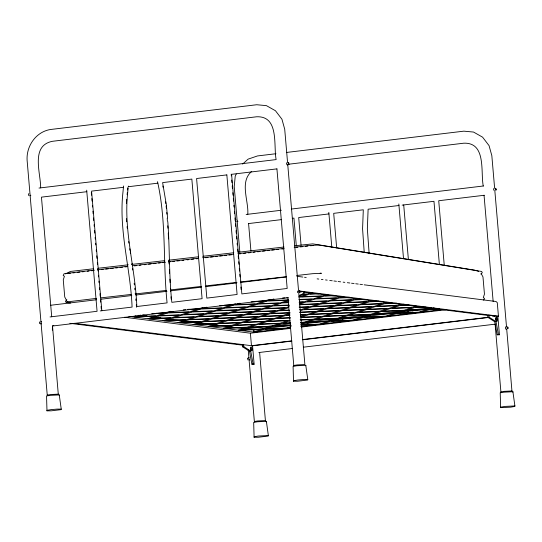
<?xml version="1.0" encoding="UTF-8"?>
<svg xmlns="http://www.w3.org/2000/svg" width="542" height="542" viewBox="0 0 542 542"><rect width="100%" height="100%" fill="white"/><g stroke="black" fill="none" stroke-linecap="round" stroke-linejoin="round"><path stroke-width="0.81" d="M52.371 330.18L52.445 325.952L53.848 325.342M46.978 410.829L47.019 410.321L51.212 409.61L57.1 409.108L61.239 409.115L61.199 409.63L51.117 410.836L46.978 410.829L46.551 395.992L50.298 395.362L59.247 394.922L61.239 409.115M58.312 394.549L52.506 326.027L287.971 297.754L293.811 365.877L293.845 365.477L297.097 364.929L304.882 364.549L287.748 164.653M59.214 395.375L59.247 394.922M254.103 437.252L254.144 436.737L258.331 436.025L268.358 435.538L268.324 436.046L258.236 437.258L254.103 437.252L253.676 422.414L257.416 421.778L266.373 421.344L268.358 435.538M265.438 420.965L259.625 352.449M266.339 421.798L266.373 421.344M293.52 381.229L293.561 380.721L297.754 380.003L303.642 379.508L307.775 379.515L307.741 380.023L297.66 381.236L293.52 381.229L293.093 366.392L296.84 365.755L305.79 365.322L307.775 379.515M305.756 365.775L305.79 365.322M500.645 407.645L500.679 407.137L504.873 406.425L514.9 405.938L514.859 406.446L510.666 407.157L500.645 407.645L500.219 392.814L503.958 392.178L512.908 391.737L514.9 405.938M511.973 391.365L506.682 328.831M512.874 392.198L512.908 391.737M128.115 188.013L127.363 195.98C124.132 233.155 135.486 269.523 136.828 306.521L167.085 302.89C162.857 262.572 166.53 221.468 157.519 181.658M127.126 194.747L127.37 192.363M127.614 189.978L127.858 187.6M123.576 185.974L122.607 195.696C119.294 233.162 130.669 269.814 132.079 307.09L100.236 310.912M128.359 186.102L128.278 186.726L157.824 183.176M250.54 347.876L250.661 350.776L251.894 350.627L252.132 348.926L251.596 347.131L250.838 347.036L250.607 348.736L251.136 350.532L251.894 350.627M496.045 320.756L495.666 317.829L496.906 317.68L497.434 319.475L497.204 321.169L496.438 321.074L495.91 319.279L496.14 317.585L496.906 317.68M288.866 164.504L288.69 162.444L288.269 162.776L288.866 164.504L287.206 164.964M236.292 174.009L235.235 176.123L234.225 186.583L239.849 252.24M483.654 300.173L484.514 298.364L483.281 297.653L484.453 294.096L482.969 276.908L481.215 273.635M242.613 164.063L248.148 159.118L257.491 155.94L275.946 153.725M251.718 171.34C239.3 181.97 248.805 200.675 247.782 214.28M66.89 299.841L65.406 301.216L66.07 302.45L69.403 302.992M480.822 274.069L482.305 272.701L481.642 271.467L318.974 245.045L310.18 245.458L294.211 247.281M28.916 193.636L28.489 193.968L28.597 195.242L29.092 195.696M39.905 321.88L39.485 322.212L39.593 323.486L41.253 323.974M41.619 321.42L41.084 321.84L41.226 323.425M235.987 219.408L235.567 219.74L235.675 221.014L236.163 221.468M505.964 326.751L505.435 327.172L505.571 328.757L506.181 329.326M65.433 273.893L70.46 271.447L93.116 268.818M299.326 295.431L302.836 293.906M299.157 295.891L304.069 293.757L303.906 291.833L299.184 291.23M132.98 316.84L136.028 315.796M140.642 315.105L136.286 316.603L156.692 315.769L163.955 313.276L151.706 313.777M148.027 318.75L155.649 316.128L134.226 317.002M170.689 311.291L166.116 312.863L156.238 313.262M173.054 311.372L169.422 312.619L189.835 311.792L197.092 309.299L188.115 309.665M163.074 320.654L170.696 318.032L149.274 318.906M203.06 307.578L199.253 308.886L187.735 309.346M206.915 307.145L202.559 308.642L222.972 307.815L230.228 305.322L219.618 305.749M178.122 322.558L185.743 319.943L164.321 320.81M235.438 303.859L232.389 304.909L224.158 305.234M240.052 303.168L235.695 304.665L256.109 303.832L263.365 301.338L251.122 301.84M193.169 324.462L200.791 321.846L179.368 322.714M270.099 299.36L265.526 300.925L255.648 301.325M273.913 298.94L268.832 300.681L288.425 299.889M208.216 326.365L215.838 323.75L194.415 324.617M298.662 296.948L306.284 294.333L302.165 294.496M310.966 292.727L307.334 293.974L302.436 294.171M288.961 300.844L283.879 302.592L288.778 302.389M312.707 293.053L310.424 293.832L318.635 293.5M223.27 328.269L230.885 325.654L209.463 326.528M289.11 306.643L286.203 307.646L265.79 308.473L273.053 305.979L289.381 305.315M299.435 303.432L303.242 302.118L299.123 302.287M326.013 294.631L322.382 295.878L301.969 296.704L309.231 294.211L319.028 293.811M288.1 307.883L280.837 310.376L289.001 310.044M299.651 304.245L306.189 302.002L326.602 301.169L319.34 303.662L299.746 304.462M327.754 294.956L325.471 295.742L332.043 295.471M238.317 330.18L245.939 327.558L224.51 328.432M289.699 313.188L283.161 315.43L262.748 316.264L270.011 313.771L289.604 312.971M290.051 313.987L286.257 315.295L289.536 315.159M340.335 296.786L337.429 297.782L317.016 298.608L324.279 296.115L335.708 295.654M300.241 310.79L303.147 309.787L323.56 308.96L316.298 311.454L299.97 312.117M342.801 296.86L340.518 297.646L349.556 297.28M253.365 332.083L260.987 329.461L239.557 330.335M300.39 316.589L305.471 314.841L300.573 315.044M256.671 331.839L263.927 329.346L284.34 328.513M290.051 320.735L283.215 323.086L290.607 322.781M356.108 298.439L352.476 299.685L332.063 300.512L339.326 298.019L349.123 297.626M357.09 299.028L355.572 299.55L362.137 299.279M291.074 326.535L286.501 328.1L265.126 328.967L272.721 326.359L290.824 325.62M300.979 323.134L302.429 322.632L300.796 322.7M301.298 323.947L305.837 322.375L327.26 321.508L319.638 324.123L300.729 324.888M370.43 300.593L367.523 301.589L347.11 302.422L354.373 299.929L365.803 299.462M373.655 300.41L370.62 301.454L378.831 301.122M322.944 323.879L330.2 321.386L350.613 320.559M386.202 302.246L382.571 303.493L362.158 304.326L369.42 301.833L379.217 301.433M387.943 302.578L385.667 303.357L392.239 303.093M400.524 304.401L397.618 305.403L377.212 306.23L384.468 303.737L396.717 303.235M356.08 319.902L363.336 317.409L383.75 316.582M403.749 304.218L400.714 305.261L408.925 304.929M416.297 306.061L412.672 307.307L392.259 308.134L399.515 305.641L409.318 305.241M389.217 315.925L396.48 313.432L416.886 312.599M418.038 306.386L415.761 307.165L422.333 306.901M430.619 308.215L427.719 309.211L407.306 310.038L414.562 307.544L425.998 307.084M422.353 311.941L429.616 309.448L439.413 309.055M433.851 308.032L430.809 309.075L439.02 308.737M364.156 284.814L496.005 301.501L497.271 302.619L498.437 316.169L496.506 316.514M249.008 357.686L247.443 358.33L248.046 360.051M67.825 301.704L66.49 301.982L96.611 298.364M286.847 152.41L463.837 131.164L473.525 132.052L482.576 137.16L489.06 145.642L491.831 155.649L494.65 188.48M38.997 188.06L276.129 159.592C273.358 145.696 279.394 115.852 256.644 116.774L52.479 141.293C30.305 145.602 40.799 173.142 40.657 187.864M289.008 164.179L463.769 143.196C486.52 142.275 480.476 172.112 483.254 186.008M86.815 191.699L41.456 197.146L51.707 316.745M123.407 187.308L91.571 191.13L101.821 310.722M246.149 214.476L281.366 210.249M291.427 209.043L483.464 185.981M248.622 223.561L281.352 219.632M292.26 218.324L293.94 218.121L296.325 245.912M328.947 213.921L298.689 217.552L301.074 245.343M398.959 205.513L368.12 209.212L367.347 228.799L369.149 253.731M402.13 205.133L433.966 201.306L439.386 264.476M484.318 195.262L438.722 200.736L444.277 265.587M50.426 305.288L96.544 299.753M100.737 299.252L131.767 295.525M135.961 295.024L166.983 291.298M170.344 290.891L201.367 287.165M205.56 286.664L236.59 282.938M240.783 282.436L286.061 276.996M50.04 316.941L97.072 311.298L86.686 190.167M138.766 315.295L253.792 329.854L290.769 325.417M300.851 324.204L429.44 308.764M431.96 308.466L434.481 308.161M128.921 316.332L253.988 332.158L289.807 327.863M300.708 326.548L443.315 309.428M124.525 317.266L250.39 333.201L290.647 328.364M301.555 327.056L445.815 309.733M488.918 315.248L487.678 315.397L487.847 317.327L494.778 321.745L496.011 321.596L498.437 334.617L499.433 334.746L497.854 316.379L488.918 315.248L489.08 317.178L496.011 321.596M243.778 346.629L243.609 344.705L242.376 344.854L242.538 346.778L243.778 346.629L250.702 351.047L253.128 364.075L254.123 364.197L252.552 345.837L74.505 323.296M291.725 340.864L251.461 345.701L250.39 333.201M302.626 339.556L489.08 317.178M252.437 345.823L291.86 341.087M302.761 339.78L488.959 317.422M496.621 316.528L497.854 316.379M250.892 349.075L252.132 348.926M496.201 319.624L497.434 319.475M242.538 346.778L249.469 351.196L250.702 351.047M258.832 352.544L292.375 348.513M303.276 347.205L495.307 324.15M249.469 351.196L251.894 364.217L253.128 364.075M494.778 321.745L497.204 334.766L498.437 334.617M254.123 364.197L251.894 364.217M499.433 334.746L497.204 334.766M98.143 268.249L128.285 264.801M131.631 264.421L164.287 260.688M168.474 260.214L198.623 256.772M202.81 256.291L233.785 252.755M237.972 252.274L284.028 247.017M294.909 245.77L312.741 243.866L474.575 270.146L478.62 271.339M94.179 270.126L64.064 273.744L63.197 275.553L64.43 276.264L63.265 279.821L64.742 297.009L66.497 300.282M97.546 269.747L127.797 266.285M132.844 265.709L164.782 262.064M168.982 261.583L198.399 258.222M202.6 257.741L233.697 254.191M237.904 253.71L284.123 248.432M68.841 273.358L70.521 273.161M73.034 272.877L74.715 272.687M77.228 272.396L79.742 272.111M82.262 271.82L83.935 271.63M87.289 271.251L88.969 271.054M91.483 270.77L94.003 270.478M101.55 269.618L103.224 269.428M105.744 269.137L108.258 268.852M110.771 268.568L113.292 268.276M115.805 267.992L117.485 267.802M119.999 267.511L122.512 267.226M125.033 266.935L126.706 266.745M134.253 265.885L136.774 265.594M139.287 265.309L140.967 265.119M144.321 264.733L145.994 264.543M148.515 264.252L151.028 263.968M153.542 263.683L156.062 263.392M158.576 263.107L160.256 262.911M162.769 262.626L165.283 262.342M168.637 261.955L170.317 261.766M172.83 261.474L174.51 261.285M177.024 261L179.537 260.709M182.058 260.424L183.731 260.235M187.092 259.848L188.765 259.659M191.279 259.367L193.799 259.083M196.312 258.791L197.993 258.602M205.54 257.741L208.053 257.457M210.567 257.165L213.087 256.881M215.601 256.59L217.281 256.4M219.795 256.115L222.308 255.824M224.828 255.539L226.502 255.343M229.022 255.058L231.536 254.774M239.083 253.907L240.763 253.717M243.277 253.432L245.79 253.141M248.311 252.857L250.824 252.565M253.338 252.281L255.018 252.091M257.531 251.8L260.052 251.515M262.565 251.224L265.079 250.939M267.599 250.655L269.272 250.458M271.786 250.174L274.306 249.889M276.82 249.598L278.5 249.408M281.854 249.022L283.527 248.832M296.108 247.396L297.788 247.206M300.302 246.915L302.815 246.63M305.336 246.339L307.849 246.054M100.812 297.883L131.069 294.428M135.27 293.947L166.367 290.397M170.574 289.916L201.671 286.366M205.872 285.885L236.969 282.335M240.33 281.948L286.555 276.671M296.643 275.519L312.612 273.69L321.406 273.283L320.139 273.236M244.456 329.096L273.866 325.735M276.386 325.451L290.668 323.818M300.749 322.666L306.637 321.995M308.317 321.806L334.36 318.825M336.88 318.54L367.971 314.99M369.651 314.794L430.992 307.788M310.363 245.77L313.344 245.526M282.626 297.924L285.072 297.829M286.704 297.761L288.337 297.693M298.906 299.448L313.71 298.852L321.331 296.237L299.929 297.111M299.306 299.767L311.555 299.265L304.292 301.758L299.394 301.962M288.412 302.721L281.82 302.992L274.245 305.6L289.028 305.004M299.34 304.794L318.289 304.021L310.674 306.643L299.15 307.104M183.21 309.861L185.662 309.76M299.53 307.422L308.513 307.057L301.25 309.55L299.618 309.618M289.489 310.342L278.778 310.776L271.203 313.391L290.099 312.626M299.597 312.449L315.254 311.813L307.632 314.428L300.214 314.726M289.956 315.471L285.058 315.674L277.795 318.168L290.045 317.666M290.573 317.964L275.736 318.567L268.168 321.176L289.543 320.315M300.925 317.544L320.518 316.752L313.256 319.245L300.193 319.773M300.675 320.071L312.212 319.604L304.59 322.219L301.284 322.348M290.18 323.127L282.016 323.459L274.76 325.952L291.088 325.295M301.149 325.2L317.476 324.536M512.007 390.965L504.223 391.344L500.964 391.9L500.937 392.3L495.097 324.177M58.346 394.149L50.562 394.529L47.303 395.084L47.276 395.477L41.131 323.784M265.465 420.572L257.68 420.951L254.428 421.5L254.394 421.9L248.209 349.692M296.969 276.312L302.849 277.057M304.529 277.267L306.21 277.477M317.124 278.859L318.804 279.076M321.325 279.394L323.005 279.604M325.525 279.923L327.199 280.139M329.719 280.458L332.239 280.776M333.919 280.986L336.44 281.305M338.12 281.522L340.64 281.84M343.161 282.158L344.841 282.368M347.354 282.687L349.875 283.005M351.555 283.222L354.075 283.541M355.755 283.751L358.276 284.069M359.956 284.286L362.476 284.604M299.401 290.973L498.437 316.169M299.597 291.589L301.901 291.881M303.506 292.084L490.036 315.695M492.393 315.993L494.751 316.291M69.85 323.303L242.85 345.2M142.817 314.916L146.984 315.593M151.157 316.271L156.997 317.219M158.664 317.49L160.33 317.761M67.472 302.097L70.711 303.053M237.301 220.96L237.918 221.522M249.185 359.542L249.801 360.105M30.23 195.188L30.84 195.75M129.802 248.771L130.053 250.39M130.31 252.01L130.561 253.629M128.711 241.536L128.915 243.114M132.018 263.371L132.194 265.024M132.56 268.331L132.736 269.984M134.186 283.209L134.362 284.862M134.728 288.168L134.911 289.821M135.27 293.127L135.453 294.78M364.204 252.186L362.578 228.873L363.303 209.795L333.696 213.345L336.657 247.877M167.586 218.019L166.353 204.815L162.614 182.6L191.841 179.09L202.091 298.683L171.834 302.321C168.921 275.478 169.802 248.46 167.79 221.583M494.792 190.161L506.533 327.151M493.552 188.582L493.687 190.174M484.047 195.296L493.152 301.481M403.715 204.944L408.404 259.686M412.665 309.374L412.808 311.061M398.831 203.975L403.512 258.568M407.916 309.943L408.058 311.63M342.578 316.941L342.795 319.468M328.818 212.383L331.833 247.606M337.903 318.35L338.045 320.037M307.646 321.982L307.788 323.669M302.897 322.558L303.039 324.238M287.606 162.966L284.713 129.226L281.942 119.226L275.458 110.737L266.407 105.636L256.718 104.741L50.365 129.518C35.996 131.862 26.267 145.974 27.1 160.161L40.982 322.097M286.454 162.81L286.589 164.402M297.45 291.054L297.585 292.646M248.575 223.568L250.939 251.088M253.792 329.854L253.988 332.158M231.21 174.178L231.359 175.859M231.719 180.073L231.935 182.6M232.227 185.967L232.437 188.494M232.803 192.701L233.019 195.228M233.304 198.596L233.521 201.123M233.887 205.337L234.029 207.017M234.388 211.231L234.605 213.758M234.964 217.965L235.181 220.492M235.472 223.866L235.689 226.387M236.048 230.601L236.265 233.128M236.556 236.495L236.773 239.022M237.132 243.236L237.274 244.916M237.64 249.13L237.857 251.657M238.216 255.865L238.433 258.392M238.724 261.759L238.941 264.286M239.3 268.5L239.517 271.027M239.801 274.394L240.018 276.921M240.384 281.129L240.526 282.816M240.885 287.023L241.102 289.55M170.994 296.813L171.197 299.177M135.805 298.933L135.947 300.593M136.306 304.746L136.516 307.239M91.327 192.674L91.544 195.201M91.835 198.568L92.052 201.096M92.411 205.303L92.553 206.99M92.919 211.204L93.136 213.724M93.495 217.938L93.712 220.465M94.071 224.673L94.22 226.36M94.579 230.574L94.796 233.094M95.155 237.308L95.297 238.995M95.663 243.202L95.805 244.889M96.239 249.943L96.381 251.623M96.74 255.838L96.957 258.365M97.323 262.572L97.465 264.259M97.824 268.466L98.041 270.993M98.407 275.207L98.549 276.887M98.908 281.102L99.057 282.782M99.484 287.836L99.633 289.523M99.992 293.73L100.209 296.257M100.568 300.471L100.717 302.151M101.076 306.365L101.293 308.893M167.769 225.824L167.966 228.223M168.847 260.594L169.043 263.968M169.389 269.875L169.585 273.249M169.931 279.15L170.134 282.524M170.479 288.432L170.628 290.959M167.234 218.25L167.397 221.102M168.284 233.087L168.481 238.893M127.248 228.155A149.172 138.095 -82.8 0 1 127.085 226.556M126.686 221.786A149.172 138.095 -82.8 0 1 126.503 218.609M126.496 203.44A149.172 138.095 -82.8 0 1 126.74 199.314M162.871 186.028A217.884 201.705 -82.8 0 1 163.183 187.546M165.588 201.848A217.884 201.705 -82.8 0 1 165.805 203.48M166.109 205.933A217.884 201.705 -82.8 0 1 166.387 208.392M166.787 212.491A217.884 201.705 -82.8 0 1 166.929 214.137M300.058 291.752L299.862 292.741L299.265 291.02L299.685 290.688L300.058 291.752M496.16 189.28L495.964 190.269L495.368 188.548L495.788 188.209L496.16 189.28M508.044 327.863L507.847 328.858L507.251 327.138L507.671 326.799L508.044 327.863M158.589 316.013L151.333 318.506L171.746 317.673L179.002 315.18L158.589 316.013M167.383 313.025L159.788 315.634L181.163 314.767L188.785 312.151L167.383 313.025M173.643 317.917L166.38 320.41L186.794 319.584L194.05 317.084L173.643 317.917M182.43 314.929L174.836 317.537L196.211 316.677L203.833 314.055L182.43 314.929M191.732 312.029L184.47 314.523L204.883 313.696L212.139 311.203L191.732 312.029M200.52 309.048L192.925 311.657L214.3 310.79L221.922 308.174L200.52 309.048M188.691 319.821L181.428 322.314L201.841 321.487L209.104 318.994L188.691 319.821M197.478 316.833L189.883 319.441L211.258 318.581L218.88 315.959L197.478 316.833M206.78 313.94L199.517 316.433L219.93 315.6L227.186 313.107L206.78 313.94M215.567 310.952L207.972 313.561L229.347 312.693L236.969 310.078L215.567 310.952M224.869 308.052L217.606 310.546L238.019 309.719L245.275 307.226L224.869 308.052M233.656 305.065L226.061 307.673L247.437 306.813L255.058 304.191L233.656 305.065M203.738 321.724L196.475 324.218L216.888 323.391L224.151 320.898L203.738 321.724M212.525 318.737L204.93 321.345L226.305 320.485L233.927 317.863L212.525 318.737M221.827 315.844L214.564 318.337L234.977 317.504L242.24 315.01L221.827 315.844M230.614 312.856L223.019 315.464L244.395 314.597L252.016 311.982L230.614 312.856M239.916 309.956L232.653 312.449L253.067 311.623L260.329 309.13L239.916 309.956M248.703 306.968L241.109 309.584L262.484 308.716L270.106 306.101L248.703 306.968M258.006 304.076L250.743 306.569L271.156 305.742L278.412 303.242L258.006 304.076M266.793 301.088L259.198 303.696L280.573 302.836L288.195 300.214L266.793 301.088M218.785 323.628L211.522 326.121L231.935 325.295L239.198 322.802L218.785 323.628M227.579 320.647L219.977 323.256L241.359 322.388L248.974 319.773L227.579 320.647M236.874 317.748L229.612 320.241L250.025 319.414L257.287 316.914L236.874 317.748M245.662 314.76L238.067 317.368L259.449 316.508L267.064 313.886L245.662 314.76M254.964 311.86L247.701 314.353L268.114 313.527L275.377 311.033L254.964 311.86M263.751 308.879L256.156 311.487L277.531 310.62L285.153 308.005L263.751 308.879M233.832 325.532L226.57 328.032L246.983 327.199L254.245 324.705L233.832 325.532M242.626 322.551L235.032 325.159L256.407 324.292L264.029 321.677L242.626 322.551M251.922 319.651L244.659 322.144L265.072 321.318L272.335 318.825L251.922 319.651M260.716 316.663L253.121 319.272L274.496 318.411L282.111 315.79L260.716 316.663M314.977 299.015L307.382 301.623L328.757 300.756L336.379 298.141L314.977 299.015M248.88 327.443L241.617 329.936L262.03 329.102L269.293 326.609L248.88 327.443M257.674 324.455L250.079 327.063L271.454 326.196L279.076 323.581L257.674 324.455M266.969 321.555L259.706 324.048L280.119 323.222L287.382 320.728L266.969 321.555M311.941 306.806L304.347 309.414L325.722 308.547L333.344 305.932L311.941 306.806M321.237 303.906L313.974 306.399L334.387 305.573L341.65 303.073L321.237 303.906M330.031 300.918L322.429 303.527L343.811 302.666L351.426 300.044L330.031 300.918M308.899 314.59L301.305 317.199L322.68 316.338L330.302 313.716L308.899 314.59M318.195 311.691L310.932 314.191L331.345 313.357L338.608 310.864L318.195 311.691M326.989 308.71L319.394 311.318L340.769 310.451L348.391 307.836L326.989 308.71M336.284 305.81L329.021 308.303L349.434 307.477L356.697 304.983L336.284 305.81M345.078 302.822L337.483 305.431L358.858 304.57L366.48 301.948L345.078 302.822M315.153 319.482L307.897 321.975L328.303 321.149L335.566 318.655L315.153 319.482M323.947 316.494L316.352 319.103L337.727 318.242L345.349 315.62L323.947 316.494M333.242 313.601L325.986 316.094L346.392 315.261L353.655 312.768L333.242 313.601M342.036 310.613L334.441 313.222L355.816 312.355L363.438 309.739L342.036 310.613M351.331 307.714L344.068 310.207L364.481 309.38L371.744 306.887L351.331 307.714M360.125 304.726L352.53 307.334L373.905 306.474L381.527 303.859L360.125 304.726M338.994 318.398L331.399 321.006L352.774 320.146L360.396 317.531L338.994 318.398M348.289 315.505L341.033 317.998L361.439 317.165L368.702 314.672L348.289 315.505M357.083 312.517L349.488 315.126L370.863 314.258L378.485 311.643L357.083 312.517M366.378 309.618L359.122 312.111L379.529 311.284L386.792 308.791L366.378 309.618M375.172 306.637L367.578 309.245L388.953 308.378L396.575 305.763L375.172 306.637M372.13 314.421L364.536 317.029L385.911 316.169L393.533 313.547L372.13 314.421M381.426 311.521L374.17 314.021L394.583 313.188L401.839 310.695L381.426 311.521M390.22 308.54L382.625 311.149L404 310.281L411.622 307.666L390.22 308.54M405.267 310.444L397.672 313.052L419.047 312.185L426.669 309.57L405.267 310.444M226.847 174.89L196.59 178.521L206.841 298.114L237.098 294.482L226.847 174.89M276.928 168.874L231.597 174.321L241.847 293.913L287.179 288.466L276.928 168.874"/></g></svg>
